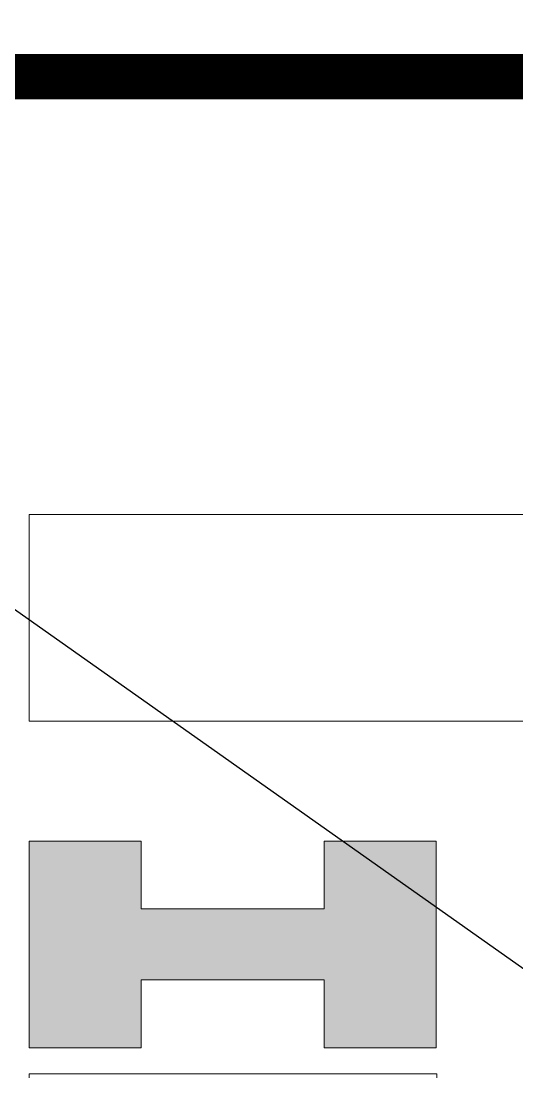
# Model space of a CAD drawing. Header units: millimetres. Extents: x -41292 to 298682, y -22072 to 33155.
# Drawn here: x 22430 to 22713, y -915 to -315 of the extents above; entities that cross this region are included whole.
import ezdxf

# ---------------------------------------------------------------- set-up
doc = ezdxf.new("R2010")
doc.units = ezdxf.units.MM
doc.layers.add('로고', color=7, linetype='Continuous')

# ---------------------------------------------------------------- blocks, each defined once
blk = doc.blocks.new('block 9')
at = {"layer": '로고', "true_color": 0xfbb116}
h = blk.add_hatch(color=40, dxfattribs=at)
h.dxf.hatch_style = 2
h.paths.add_polyline_path([(61.518, -132.479), (61.518, -135.091), (54.481, -135.091), (54.481, -132.479), (50.181, -132.479), (50.181, -140.428), (54.481, -140.428), (54.481, -137.817), (61.518, -137.817), (61.518, -140.428), (65.818, -140.428), (65.818, -132.479)])
at = {"layer": '로고', "lineweight": 0}
for points in [[(42.434, -153.44), (42.434, -127.869), (65.818, -127.869), (65.818, -119.92), (42.434, -119.92), (34.484, -119.92), (34.484, -127.869), (34.484, -153.44), (34.484, -161.389), (42.434, -161.389), (57.869, -161.389), (65.818, -161.389), (65.818, -153.44), (65.818, -147.382), (65.818, -141.428), (57.869, -141.428), (50.151, -141.428), (50.151, -147.382), (57.869, -147.382), (57.869, -153.44), (42.434, -153.44)], [(61.518, -132.479), (61.518, -135.091), (54.481, -135.091), (54.481, -132.479), (50.181, -132.479), (50.181, -140.428), (54.481, -140.428), (54.481, -137.817), (61.518, -137.817), (61.518, -140.428), (65.818, -140.428), (65.818, -132.479), (61.518, -132.479)]]:
    blk.add_lwpolyline(points, dxfattribs=at)
blk = doc.blocks.new('block 6')
at = {"layer": '로고'}
blk.add_blockref('block 9', (0, 0), dxfattribs=at)
blk = doc.blocks.new('로고')
at = {"layer": '로고', "lineweight": 0}
for p, q in [((187309.12, 8127.89), (188061.15, 8127.89)), ((188061.15, 8127.89), (188061.15, 7937.11)), ((188061.15, 7937.11), (187499.93, 7937.11))]:
    blk.add_line(p, q, dxfattribs=at)
at = {"layer": '로고', "lineweight": 0, "xscale": 24, "yscale": 24, "zscale": 24}
blk.add_blockref('block 6', (186481.51, 11005.97), dxfattribs=at)

msp = doc.modelspace()

# ---------------------------------------------------------------- linework, layer by layer
msp.add_lwpolyline([(21289.27, 153.15), (42289.27, -14696.85)])
at = {"const_width": 25.94}
msp.add_lwpolyline([(41789.27, -14196.85), (21789.27, -14196.85), (21789.27, -346.85), (41789.27, -346.85)], close=True, dxfattribs=at)

# ---------------------------------------------------------------- block references
at = {"xscale": -0.6186428194778273, "yscale": 0.6186428194778273, "zscale": 0.6186428194778273}
msp.add_blockref('로고', (138777.55, -5625.19), dxfattribs=at)

doc.saveas('drawing.dxf')
